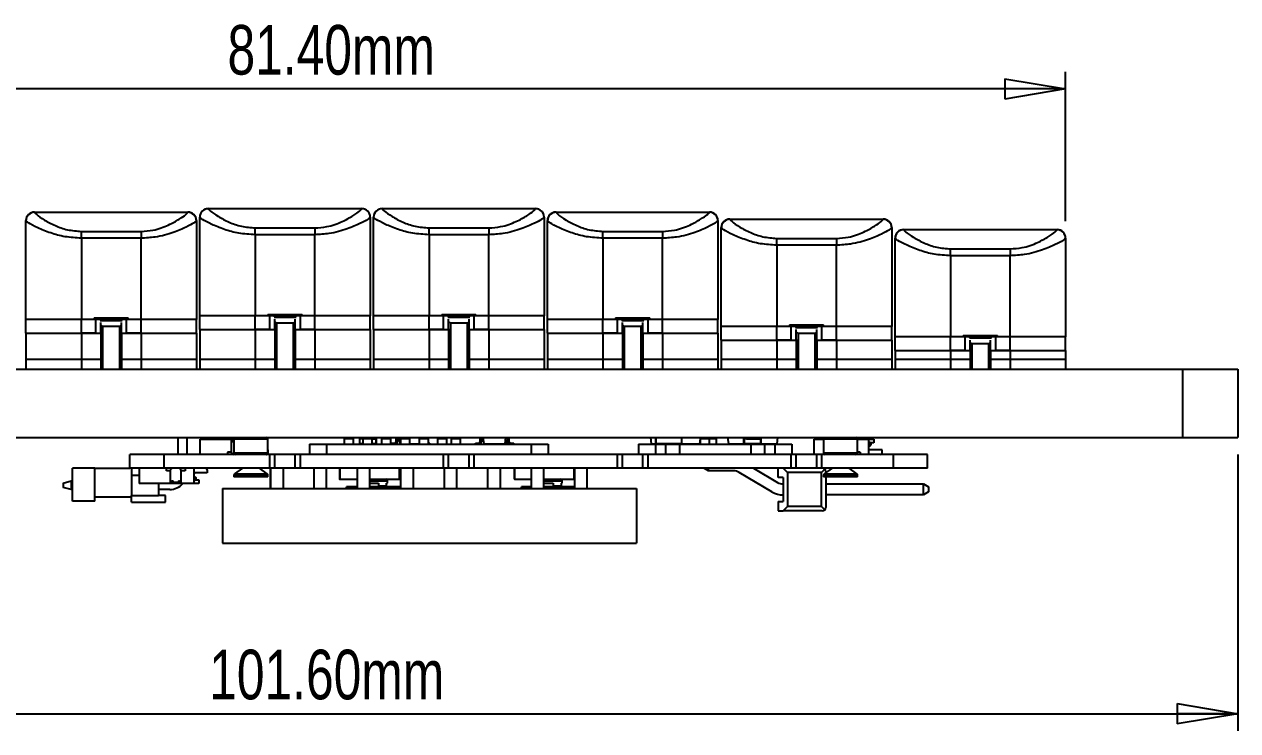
# Model space of a CAD drawing. Header units: millimetres. Extents: x 5 to 292, y 4 to 204.
# Drawn here: x 77.2 to 148.4, y 67.2 to 108.7 of the extents above; entities that cross this region are included whole.
import ezdxf

# ---------------------------------------------------------------- set-up
doc = ezdxf.new("R2010")
doc.units = ezdxf.units.MM
doc.layers.add('LAYER_1', color=179, linetype='Continuous')
doc.styles.add('SLDTEXTSTYLE0', font='TXT', dxfattribs={"width": 0.75})
doc.dimstyles.new('SLDDIMSTYLE0', dxfattribs={"dimtxt": 2.910417, "dimasz": 3.556, "dimexe": 0, "dimexo": 0.0625, "dimgap": 0.727604, "dimtad": 1, "dimrnd": 1e-09, "dimzin": 4, "dimdsep": 46, "dimtxsty": 'SLDTEXTSTYLE0', "dimblk1": 'CLOSED', "dimblk2": 'CLOSED', "dimsah": 1, "dimcen": 0.09, "dimadec": 0, "dimazin": 1, "dimtfac": 1, "dimtofl": 0, "dimtmove": 0, "dimatfit": 3, "dimldrblk": 'CLOSED', "dimfxl": 1, "dimfrac": 2, "dimtolj": 1, "dimtzin": 12, "dimarcsym": 0})

# ---------------------------------------------------------------- blocks, each defined once
blk = doc.blocks.new('_CLOSED')
at = {"color": 0, "linetype": 'ByBlock', "lineweight": -2}
for p, q in [((-1, 0.166667), (0, 0)), ((-1, 0.166667), (-1, -0.166667)), ((0, 0), (-1, -0.166667)), ((0, 0), (-1, 0))]:
    blk.add_line(p, q, dxfattribs=at)
blk = doc.blocks.new('_D')
at = {"layer": 'LAYER_1'}
for p, q in [((46.799, 83.426), (46.799, 67.226)), ((148.399, 83.426), (148.399, 67.226)), ((46.799, 68.226), (148.399, 68.226))]:
    blk.add_line(p, q, dxfattribs=at)
at = {"layer": 'LAYER_1', "xscale": 3.556, "yscale": 3.556, "rotation": 180}
blk.add_blockref('_CLOSED', (46.799, 68.226, -116.804), dxfattribs=at)
at = {"layer": 'LAYER_1', "xscale": 3.556, "yscale": 3.556}
blk.add_blockref('_CLOSED', (148.399, 68.226, -116.804), dxfattribs=at)
at = {"layer": 'LAYER_1', "insert": (88.049, 71.978), "char_height": 2.9104, "attachment_point": 1, "style": 'SLDTEXTSTYLE0'}
blk.add_mtext('101.60mm', dxfattribs=at)
blk = doc.blocks.new('_D_1')
at = {"layer": 'LAYER_1'}
for p, q in [((56.899, 97.114), (56.899, 105.872)), ((138.299, 97.114), (138.299, 105.872)), ((138.299, 104.872), (56.899, 104.872))]:
    blk.add_line(p, q, dxfattribs=at)
at = {"layer": 'LAYER_1', "xscale": 3.556, "yscale": 3.556, "rotation": 180}
blk.add_blockref('_CLOSED', (56.899, 104.872, -116.804), dxfattribs=at)
at = {"layer": 'LAYER_1', "xscale": 3.556, "yscale": 3.556}
blk.add_blockref('_CLOSED', (138.299, 104.872, -116.804), dxfattribs=at)
at = {"layer": 'LAYER_1', "insert": (89.124, 108.624), "char_height": 2.9104, "attachment_point": 1, "style": 'SLDTEXTSTYLE0'}
blk.add_mtext('81.40mm', dxfattribs=at)

msp = doc.modelspace()

# ---------------------------------------------------------------- linework, layer by layer
at = {"color": 7, "linetype": 'Continuous', "lineweight": 25}
for p, q in [((77.799, 97.651), (77.799, 97.638)), ((77.799, 97.651), (86.799, 97.651)), ((86.799, 97.638), (86.799, 97.651)), ((87.999, 97.856), (87.999, 97.843)), ((87.999, 97.856), (96.999, 97.856)), ((96.999, 97.843), (96.999, 97.856)), ((98.199, 97.856), (98.199, 97.843)), ((98.199, 97.856), (107.199, 97.856)), ((107.199, 97.843), (107.199, 97.856)), ((108.399, 97.651), (108.399, 97.638)), ((108.399, 97.651), (117.399, 97.651)), ((117.399, 97.638), (117.399, 97.651)), ((77.299, 97.139), (77.299, 97.151)), ((77.299, 91.351), (77.299, 97.139)), ((87.299, 97.151), (87.299, 97.139)), ((87.299, 97.139), (87.299, 91.351)), ((87.499, 97.344), (87.499, 97.356)), ((87.499, 91.556), (87.499, 97.344)), ((97.499, 97.356), (97.499, 97.344)), ((97.499, 97.344), (97.499, 91.556)), ((97.699, 97.344), (97.699, 97.356)), ((97.699, 91.556), (97.699, 97.344)), ((107.699, 97.356), (107.699, 97.344)), ((107.699, 97.344), (107.699, 91.556)), ((107.899, 97.139), (107.899, 97.151)), ((107.899, 91.351), (107.899, 97.139)), ((117.899, 97.151), (117.899, 97.139)), ((117.899, 97.139), (117.899, 91.351)), ((118.599, 97.241), (118.599, 97.228)), ((118.599, 97.241), (127.599, 97.241)), ((127.599, 97.228), (127.599, 97.241)), ((80.549, 96.518), (84.049, 96.518)), ((80.549, 96.118), (80.549, 96.518)), ((84.049, 96.518), (84.049, 96.118)), ((90.749, 96.722), (94.249, 96.722)), ((90.749, 96.322), (90.749, 96.722)), ((90.749, 96.322), (90.749, 91.556)), ((94.249, 96.322), (90.749, 96.322)), ((94.249, 96.722), (94.249, 96.322)), ((94.249, 91.556), (94.249, 96.322)), ((100.949, 96.722), (104.449, 96.722)), ((100.949, 96.322), (100.949, 96.722)), ((104.449, 96.322), (100.949, 96.322)), ((100.949, 96.322), (100.949, 91.556)), ((104.449, 96.722), (104.449, 96.322)), ((104.449, 91.556), (104.449, 96.322)), ((111.149, 96.518), (114.649, 96.518)), ((111.149, 96.118), (111.149, 96.518)), ((114.649, 96.518), (114.649, 96.118)), ((118.099, 96.73), (118.099, 96.741)), ((118.099, 90.941), (118.099, 96.73)), ((128.099, 96.741), (128.099, 96.73)), ((128.099, 96.73), (128.099, 90.941)), ((128.299, 96.114), (128.299, 96.126)), ((128.799, 96.626), (128.799, 96.613)), ((128.799, 96.626), (137.799, 96.626)), ((137.799, 96.613), (137.799, 96.626)), ((138.299, 96.126), (138.299, 96.114)), ((84.049, 96.118), (80.549, 96.118)), ((80.549, 96.118), (80.549, 91.351)), ((84.049, 91.351), (84.049, 96.118)), ((111.149, 96.118), (111.149, 91.351)), ((114.649, 96.118), (111.149, 96.118)), ((114.649, 91.351), (114.649, 96.118)), ((121.349, 96.108), (124.849, 96.108)), ((121.349, 95.708), (121.349, 96.108)), ((121.349, 95.708), (121.349, 90.941)), ((124.849, 95.708), (121.349, 95.708)), ((124.849, 96.108), (124.849, 95.708)), ((124.849, 90.941), (124.849, 95.708)), ((128.299, 90.326), (128.299, 96.114)), ((131.549, 95.492), (135.049, 95.492)), ((131.549, 95.092), (131.549, 95.492)), ((135.049, 95.492), (135.049, 95.092)), ((138.299, 96.114), (138.299, 90.326)), ((131.549, 95.092), (131.549, 90.326)), ((135.049, 95.092), (131.549, 95.092)), ((135.049, 90.326), (135.049, 95.092)), ((77.299, 90.551), (77.299, 91.351)), ((80.549, 91.351), (77.299, 91.351)), ((80.549, 90.551), (80.549, 91.351)), ((81.399, 91.351), (80.549, 91.351)), ((81.299, 91.437), (81.299, 91.351)), ((81.299, 91.437), (82.317, 91.437)), ((81.399, 90.551), (81.399, 91.351)), ((81.629, 91.351), (81.399, 91.351)), ((81.699, 90.551), (81.699, 91.165)), ((82.317, 91.437), (83.299, 91.437)), ((82.899, 90.551), (82.899, 91.165)), ((83.199, 91.351), (82.969, 91.351)), ((83.199, 90.551), (83.199, 91.351)), ((84.049, 91.351), (83.199, 91.351)), ((83.299, 91.351), (83.299, 91.437)), ((84.049, 90.551), (84.049, 91.351)), ((87.299, 91.351), (84.049, 91.351)), ((87.299, 90.551), (87.299, 91.351)), ((87.499, 90.756), (87.499, 91.556)), ((90.749, 91.556), (87.499, 91.556)), ((90.749, 90.756), (90.749, 91.556)), ((91.599, 91.556), (90.749, 91.556)), ((91.499, 91.642), (91.499, 91.556)), ((91.499, 91.642), (92.517, 91.642)), ((91.599, 90.756), (91.599, 91.556)), ((91.829, 91.556), (91.599, 91.556)), ((91.899, 90.756), (91.899, 91.37)), ((91.899, 91.214), (91.999, 91.142)), ((91.999, 91.142), (91.999, 88.426)), ((92.508, 91.142), (91.999, 91.142)), ((92.999, 91.142), (92.508, 91.142)), ((92.517, 91.642), (93.499, 91.642)), ((92.999, 91.142), (93.099, 91.214)), ((92.999, 88.426), (92.999, 91.142)), ((93.099, 90.756), (93.099, 91.37)), ((93.399, 91.556), (93.169, 91.556)), ((93.399, 90.756), (93.399, 91.556)), ((94.249, 91.556), (93.399, 91.556)), ((93.499, 91.556), (93.499, 91.642)), ((94.249, 90.756), (94.249, 91.556)), ((97.499, 91.556), (94.249, 91.556)), ((97.499, 90.756), (97.499, 91.556)), ((97.699, 90.756), (97.699, 91.556)), ((100.949, 91.556), (97.699, 91.556)), ((100.949, 90.756), (100.949, 91.556)), ((101.799, 91.556), (100.949, 91.556)), ((101.699, 91.642), (101.699, 91.556)), ((101.699, 91.642), (102.717, 91.642)), ((101.799, 90.756), (101.799, 91.556)), ((102.03, 91.556), (101.799, 91.556)), ((102.099, 90.756), (102.099, 91.37)), ((102.099, 91.214), (102.199, 91.142)), ((102.199, 91.142), (102.199, 88.426)), ((102.708, 91.142), (102.199, 91.142)), ((103.199, 91.142), (102.708, 91.142)), ((102.717, 91.642), (103.699, 91.642)), ((103.199, 91.142), (103.299, 91.214)), ((103.199, 88.426), (103.199, 91.142)), ((103.299, 90.756), (103.299, 91.37)), ((103.599, 91.556), (103.369, 91.556)), ((103.599, 90.756), (103.599, 91.556)), ((104.449, 91.556), (103.599, 91.556)), ((103.699, 91.556), (103.699, 91.642)), ((104.449, 90.756), (104.449, 91.556)), ((107.699, 91.556), (104.449, 91.556)), ((107.699, 90.756), (107.699, 91.556)), ((107.899, 90.551), (107.899, 91.351)), ((111.149, 91.351), (107.899, 91.351)), ((111.149, 90.551), (111.149, 91.351)), ((111.999, 91.351), (111.149, 91.351)), ((111.899, 91.437), (111.899, 91.351)), ((111.899, 91.437), (112.917, 91.437)), ((111.999, 90.551), (111.999, 91.351)), ((112.229, 91.351), (111.999, 91.351)), ((112.299, 90.551), (112.299, 91.165)), ((112.917, 91.437), (113.899, 91.437)), ((113.499, 90.551), (113.499, 91.165)), ((113.799, 91.351), (113.569, 91.351)), ((113.799, 90.551), (113.799, 91.351)), ((114.649, 91.351), (113.799, 91.351)), ((113.899, 91.351), (113.899, 91.437)), ((114.649, 90.551), (114.649, 91.351)), ((117.899, 91.351), (114.649, 91.351)), ((117.899, 90.551), (117.899, 91.351)), ((77.299, 90.551), (77.299, 89.026)), ((77.299, 90.551), (80.549, 90.551)), ((80.549, 90.551), (80.549, 89.026)), ((80.549, 90.551), (81.699, 90.551)), ((81.399, 90.551), (80.549, 90.551)), ((81.699, 91.01), (81.799, 90.937)), ((81.699, 90.551), (81.699, 89.026)), ((81.699, 90.551), (81.799, 90.551)), ((81.799, 90.937), (81.799, 88.426)), ((82.308, 90.937), (81.799, 90.937)), ((82.799, 90.937), (82.308, 90.937)), ((82.799, 90.937), (82.899, 91.01)), ((82.799, 88.426), (82.799, 90.937)), ((82.799, 90.551), (82.899, 90.551)), ((82.899, 90.551), (82.899, 89.026)), ((82.899, 90.551), (84.049, 90.551)), ((84.049, 90.551), (83.199, 90.551)), ((84.049, 90.551), (84.049, 89.026)), ((84.049, 90.551), (87.299, 90.551)), ((87.299, 90.551), (87.299, 89.026)), ((87.499, 90.756), (87.499, 89.026)), ((87.499, 90.756), (90.749, 90.756)), ((90.749, 90.756), (90.749, 89.026)), ((90.749, 90.756), (91.899, 90.756)), ((91.599, 90.756), (90.749, 90.756)), ((91.899, 90.756), (91.899, 89.026)), ((91.899, 90.756), (91.999, 90.756)), ((92.999, 90.756), (93.099, 90.756)), ((93.099, 90.756), (93.099, 89.026)), ((93.099, 90.756), (94.249, 90.756)), ((94.249, 90.756), (93.399, 90.756)), ((94.249, 90.756), (94.249, 89.026)), ((94.249, 90.756), (97.499, 90.756)), ((97.499, 90.756), (97.499, 89.026)), ((97.699, 90.756), (97.699, 89.026)), ((97.699, 90.756), (100.949, 90.756)), ((100.949, 90.756), (100.949, 89.026)), ((100.949, 90.756), (102.099, 90.756)), ((101.799, 90.756), (100.949, 90.756)), ((102.099, 90.756), (102.099, 89.026)), ((102.099, 90.756), (102.199, 90.756)), ((103.199, 90.756), (103.299, 90.756)), ((103.299, 90.756), (103.299, 89.026)), ((103.299, 90.756), (104.449, 90.756)), ((104.449, 90.756), (103.599, 90.756)), ((104.449, 90.756), (104.449, 89.026)), ((104.449, 90.756), (107.699, 90.756)), ((107.699, 90.756), (107.699, 89.026)), ((107.899, 90.551), (107.899, 89.026)), ((107.899, 90.551), (111.149, 90.551)), ((111.149, 90.551), (111.149, 89.026)), ((111.149, 90.551), (112.299, 90.551)), ((111.999, 90.551), (111.149, 90.551)), ((112.299, 91.01), (112.399, 90.937)), ((112.299, 90.551), (112.299, 89.026)), ((112.299, 90.551), (112.399, 90.551)), ((112.399, 90.937), (112.399, 88.426)), ((112.908, 90.937), (112.399, 90.937)), ((113.399, 90.937), (112.908, 90.937)), ((113.399, 90.937), (113.499, 91.01)), ((113.399, 88.426), (113.399, 90.937)), ((113.399, 90.551), (113.499, 90.551)), ((113.499, 90.551), (113.499, 89.026)), ((113.499, 90.551), (114.649, 90.551)), ((114.649, 90.551), (113.799, 90.551)), ((114.649, 90.551), (114.649, 89.026)), ((114.649, 90.551), (117.899, 90.551)), ((117.899, 90.551), (117.899, 89.026)), ((118.099, 90.141), (118.099, 90.941)), ((121.349, 90.941), (118.099, 90.941)), ((121.349, 90.141), (121.349, 90.941)), ((122.199, 90.941), (121.349, 90.941)), ((122.099, 91.027), (122.099, 90.941)), ((122.099, 91.027), (123.117, 91.027)), ((122.199, 90.141), (122.199, 90.941)), ((122.429, 90.941), (122.199, 90.941)), ((122.499, 90.141), (122.499, 90.755)), ((122.499, 90.6), (122.599, 90.527)), ((122.599, 90.527), (122.599, 88.426)), ((123.108, 90.527), (122.599, 90.527)), ((123.599, 90.527), (123.108, 90.527)), ((123.117, 91.027), (124.099, 91.027)), ((123.599, 90.527), (123.699, 90.6)), ((123.599, 88.426), (123.599, 90.527)), ((123.699, 90.141), (123.699, 90.755)), ((123.999, 90.941), (123.769, 90.941)), ((123.999, 90.141), (123.999, 90.941)), ((124.849, 90.941), (123.999, 90.941)), ((124.099, 90.941), (124.099, 91.027)), ((124.849, 90.141), (124.849, 90.941)), ((128.099, 90.941), (124.849, 90.941)), ((128.099, 90.141), (128.099, 90.941)), ((118.099, 90.141), (118.099, 89.026)), ((118.099, 90.141), (121.349, 90.141)), ((121.349, 90.141), (121.349, 89.026)), ((121.349, 90.141), (122.499, 90.141)), ((122.199, 90.141), (121.349, 90.141)), ((122.499, 90.141), (122.499, 89.026)), ((122.499, 90.141), (122.599, 90.141)), ((123.599, 90.141), (123.699, 90.141)), ((123.699, 90.141), (123.699, 89.026)), ((123.699, 90.141), (124.849, 90.141)), ((124.849, 90.141), (123.999, 90.141)), ((124.849, 90.141), (124.849, 89.026)), ((124.849, 90.141), (128.099, 90.141)), ((128.099, 90.141), (128.099, 89.026)), ((128.299, 89.526), (128.299, 90.326)), ((131.549, 90.326), (128.299, 90.326)), ((131.549, 89.526), (131.549, 90.326)), ((132.399, 90.326), (131.549, 90.326)), ((132.299, 90.412), (132.299, 90.326)), ((132.299, 90.412), (133.317, 90.412)), ((132.399, 89.526), (132.399, 90.326)), ((132.63, 90.326), (132.399, 90.326)), ((132.699, 89.526), (132.699, 90.14)), ((132.699, 89.984), (132.799, 89.912)), ((132.799, 89.912), (132.799, 88.426)), ((133.308, 89.912), (132.799, 89.912)), ((133.799, 89.912), (133.308, 89.912)), ((133.317, 90.412), (134.299, 90.412)), ((133.799, 89.912), (133.899, 89.984)), ((133.799, 88.426), (133.799, 89.912)), ((133.899, 89.526), (133.899, 90.14)), ((134.199, 90.326), (133.969, 90.326)), ((134.199, 89.526), (134.199, 90.326)), ((135.049, 90.326), (134.199, 90.326)), ((134.299, 90.326), (134.299, 90.412)), ((135.049, 89.526), (135.049, 90.326)), ((138.299, 90.326), (135.049, 90.326)), ((138.299, 89.526), (138.299, 90.326)), ((77.299, 89.026), (80.549, 89.026)), ((77.299, 89.026), (77.299, 88.426)), ((80.549, 89.026), (81.699, 89.026)), ((80.549, 89.026), (80.549, 88.426)), ((81.699, 89.026), (81.799, 89.026)), ((81.699, 89.026), (81.699, 88.426)), ((82.799, 89.026), (82.899, 89.026)), ((82.899, 89.026), (84.049, 89.026)), ((82.899, 89.026), (82.899, 88.426)), ((84.049, 89.026), (87.299, 89.026)), ((84.049, 89.026), (84.049, 88.426)), ((87.299, 89.026), (87.299, 88.426)), ((87.499, 89.026), (90.749, 89.026)), ((87.499, 89.026), (87.499, 88.426)), ((90.749, 89.026), (91.899, 89.026)), ((90.749, 89.026), (90.749, 88.426)), ((91.899, 89.026), (91.999, 89.026)), ((91.899, 89.026), (91.899, 88.426)), ((92.999, 89.026), (93.099, 89.026)), ((93.099, 89.026), (94.249, 89.026)), ((93.099, 89.026), (93.099, 88.426)), ((94.249, 89.026), (97.499, 89.026)), ((94.249, 89.026), (94.249, 88.426)), ((97.499, 89.026), (97.499, 88.426)), ((97.699, 89.026), (100.949, 89.026)), ((97.699, 89.026), (97.699, 88.426)), ((100.949, 89.026), (102.099, 89.026)), ((100.949, 89.026), (100.949, 88.426)), ((102.099, 89.026), (102.199, 89.026)), ((102.099, 89.026), (102.099, 88.426)), ((103.199, 89.026), (103.299, 89.026)), ((103.299, 89.026), (104.449, 89.026)), ((103.299, 89.026), (103.299, 88.426)), ((104.449, 89.026), (107.699, 89.026)), ((104.449, 89.026), (104.449, 88.426)), ((107.699, 89.026), (107.699, 88.426)), ((107.899, 89.026), (111.149, 89.026)), ((107.899, 89.026), (107.899, 88.426)), ((111.149, 89.026), (112.299, 89.026)), ((111.149, 89.026), (111.149, 88.426)), ((112.299, 89.026), (112.399, 89.026)), ((112.299, 89.026), (112.299, 88.426)), ((113.399, 89.026), (113.499, 89.026)), ((113.499, 89.026), (114.649, 89.026)), ((113.499, 89.026), (113.499, 88.426)), ((114.649, 89.026), (117.899, 89.026)), ((114.649, 89.026), (114.649, 88.426)), ((117.899, 89.026), (117.899, 88.426)), ((118.099, 89.026), (121.349, 89.026)), ((118.099, 89.026), (118.099, 88.426)), ((121.349, 89.026), (122.499, 89.026)), ((121.349, 89.026), (121.349, 88.426)), ((122.499, 89.026), (122.599, 89.026)), ((122.499, 89.026), (122.499, 88.426)), ((123.599, 89.026), (123.699, 89.026)), ((123.699, 89.026), (124.849, 89.026)), ((123.699, 89.026), (123.699, 88.426)), ((124.849, 89.026), (128.099, 89.026)), ((124.849, 89.026), (124.849, 88.426)), ((128.099, 89.026), (128.099, 88.426)), ((128.299, 89.526), (128.299, 89.026)), ((128.299, 89.526), (131.549, 89.526)), ((128.299, 89.026), (128.299, 88.426)), ((128.299, 89.026), (131.549, 89.026)), ((131.549, 89.526), (131.549, 89.026)), ((131.549, 89.526), (132.699, 89.526)), ((132.399, 89.526), (131.549, 89.526)), ((131.549, 89.026), (131.549, 88.426)), ((131.549, 89.026), (132.699, 89.026)), ((132.699, 89.526), (132.699, 89.026)), ((132.699, 89.526), (132.799, 89.526)), ((132.699, 89.026), (132.699, 88.426)), ((132.699, 89.026), (132.799, 89.026)), ((133.799, 89.526), (133.899, 89.526)), ((133.799, 89.026), (133.899, 89.026)), ((133.899, 89.526), (133.899, 89.026)), ((133.899, 89.526), (135.049, 89.526)), ((133.899, 89.026), (135.049, 89.026)), ((133.899, 89.026), (133.899, 88.426)), ((135.049, 89.526), (134.199, 89.526)), ((135.049, 89.526), (135.049, 89.026)), ((135.049, 89.526), (138.299, 89.526)), ((135.049, 89.026), (135.049, 88.426)), ((135.049, 89.026), (138.299, 89.026)), ((138.299, 89.526), (138.299, 89.026)), ((138.299, 89.026), (138.299, 88.426)), ((50.049, 88.426), (145.149, 88.426)), ((80.549, 88.426), (81.699, 88.426)), ((82.899, 88.426), (84.049, 88.426)), ((90.749, 88.426), (91.899, 88.426)), ((93.099, 88.426), (94.249, 88.426)), ((100.949, 88.426), (102.099, 88.426)), ((103.299, 88.426), (104.449, 88.426)), ((111.149, 88.426), (112.299, 88.426)), ((113.499, 88.426), (114.649, 88.426)), ((121.349, 88.426), (122.499, 88.426)), ((123.699, 88.426), (124.849, 88.426)), ((131.549, 88.426), (132.699, 88.426)), ((133.899, 88.426), (135.049, 88.426)), ((145.149, 88.426), (145.149, 84.426)), ((145.149, 88.426), (148.399, 88.426)), ((148.399, 88.426), (148.399, 84.426)), ((50.049, 84.426), (145.149, 84.426)), ((86.235, 83.426), (86.235, 84.426)), ((86.735, 84.426), (86.735, 83.426)), ((87.517, 83.426), (87.517, 84.326)), ((87.517, 84.326), (89.317, 84.326)), ((89.317, 84.326), (89.367, 84.276)), ((89.352, 84.326), (89.317, 84.326)), ((89.352, 84.326), (89.499, 84.326)), ((89.424, 84.201), (89.352, 84.326)), ((89.367, 83.576), (89.367, 84.276)), ((89.381, 84.276), (89.499, 84.276)), ((89.499, 84.326), (89.499, 83.526)), ((91.499, 83.526), (91.499, 84.326)), ((93.936, 84.026), (93.936, 83.426)), ((93.936, 84.026), (94.936, 84.026)), ((94.936, 84.026), (94.936, 83.426)), ((94.936, 84.026), (106.936, 84.026)), ((95.99, 84.026), (95.99, 84.376)), ((95.99, 84.376), (96.5, 84.376)), ((95.995, 84.386), (95.995, 84.376)), ((95.995, 84.386), (96.494, 84.386)), ((96.424, 84.386), (96.424, 84.426)), ((96.494, 84.386), (96.494, 84.376)), ((96.5, 84.376), (96.5, 84.031)), ((96.5, 84.031), (96.5, 84.026)), ((96.867, 84.376), (97.017, 84.376)), ((96.867, 84.376), (96.867, 84.031)), ((96.867, 84.026), (96.867, 84.031)), ((97.017, 84.346), (96.897, 84.346)), ((96.897, 84.056), (96.897, 84.346)), ((97.085, 84.056), (96.897, 84.056)), ((97.017, 84.376), (97.017, 84.346)), ((97.017, 84.376), (97.068, 84.376)), ((97.017, 84.346), (97.085, 84.346)), ((97.067, 84.375), (97.085, 84.375)), ((97.067, 84.375), (97.067, 84.346)), ((97.068, 84.386), (97.068, 84.376)), ((97.068, 84.386), (97.09, 84.386)), ((97.068, 84.376), (97.085, 84.376)), ((97.085, 84.026), (97.085, 84.376)), ((97.085, 84.376), (97.595, 84.376)), ((97.09, 84.386), (97.09, 84.376)), ((97.09, 84.386), (97.59, 84.386)), ((97.284, 84.426), (97.284, 84.386)), ((97.59, 84.386), (97.59, 84.376)), ((97.59, 84.386), (97.667, 84.386)), ((97.595, 84.376), (97.595, 84.031)), ((97.595, 84.376), (97.667, 84.376)), ((97.595, 84.375), (97.667, 84.375)), ((97.595, 84.346), (97.717, 84.346)), ((97.617, 84.056), (97.595, 84.056)), ((97.595, 84.031), (97.595, 84.026)), ((97.617, 84.056), (97.617, 84.026)), ((97.837, 84.056), (97.617, 84.056)), ((97.667, 84.386), (97.667, 84.376)), ((97.667, 84.386), (97.667, 84.376)), ((97.667, 84.386), (97.667, 84.386)), ((97.667, 84.376), (97.667, 84.376)), ((97.667, 84.376), (97.717, 84.376)), ((97.667, 84.346), (97.667, 84.375)), ((97.717, 84.376), (97.717, 84.346)), ((97.867, 84.376), (97.717, 84.376)), ((97.717, 84.346), (97.837, 84.346)), ((97.837, 84.346), (97.837, 84.056)), ((97.867, 84.026), (97.867, 84.376)), ((98.179, 84.026), (98.179, 84.376)), ((98.179, 84.376), (98.689, 84.376)), ((98.184, 84.386), (98.184, 84.376)), ((98.184, 84.386), (98.683, 84.386)), ((98.683, 84.386), (98.683, 84.376)), ((98.689, 84.376), (98.689, 84.031)), ((98.689, 84.031), (98.689, 84.026)), ((98.741, 84.096), (98.925, 84.096)), ((98.741, 84.026), (98.741, 84.096)), ((99.025, 84.196), (99.025, 84.426)), ((99.095, 84.426), (99.095, 84.196)), ((99.246, 84.048), (99.2, 84.426)), ((99.246, 84.048), (99.291, 84.048)), ((99.291, 84.026), (99.291, 84.376)), ((99.291, 84.376), (99.801, 84.376)), ((99.296, 84.386), (99.296, 84.376)), ((99.296, 84.386), (99.796, 84.386)), ((99.796, 84.386), (99.796, 84.376)), ((99.801, 84.376), (99.801, 84.031)), ((99.801, 84.048), (100.383, 84.048)), ((99.801, 84.031), (99.801, 84.026)), ((100.383, 84.026), (100.383, 84.376)), ((100.383, 84.376), (100.893, 84.376)), ((100.388, 84.386), (100.388, 84.376)), ((100.388, 84.386), (100.887, 84.386)), ((100.528, 84.386), (100.533, 84.426)), ((100.638, 84.386), (100.638, 84.426)), ((100.708, 84.426), (100.708, 84.386)), ((100.887, 84.386), (100.887, 84.376)), ((100.893, 84.376), (100.893, 84.031)), ((100.893, 84.096), (100.992, 84.096)), ((100.893, 84.031), (100.893, 84.026)), ((100.992, 84.026), (100.992, 84.096)), ((101.465, 84.026), (101.465, 84.376)), ((101.465, 84.376), (101.975, 84.376)), ((101.47, 84.386), (101.47, 84.376)), ((101.47, 84.386), (101.969, 84.386)), ((101.969, 84.386), (101.969, 84.376)), ((101.975, 84.376), (101.975, 84.031)), ((101.975, 84.031), (101.975, 84.026)), ((102.259, 84.026), (102.259, 84.376)), ((102.259, 84.376), (102.769, 84.376)), ((102.264, 84.386), (102.264, 84.376)), ((102.264, 84.386), (102.764, 84.386)), ((102.764, 84.386), (102.764, 84.376)), ((102.769, 84.376), (102.769, 84.031)), ((102.769, 84.031), (102.769, 84.026)), ((103.67, 84.026), (103.67, 84.096)), ((103.67, 84.096), (103.854, 84.096)), ((103.954, 84.196), (103.954, 84.426)), ((103.955, 84.059), (103.955, 84.026)), ((103.985, 84.026), (103.985, 84.087)), ((104.024, 84.426), (104.024, 84.196)), ((104.024, 84.251), (104.151, 84.251)), ((104.154, 84.221), (104.024, 84.221)), ((104.175, 84.048), (104.129, 84.426)), ((104.175, 84.048), (105.416, 84.048)), ((104.208, 84.048), (104.208, 84.031)), ((104.208, 84.031), (104.458, 84.031)), ((104.208, 84.026), (104.208, 84.031)), ((104.458, 84.031), (104.458, 84.048)), ((104.458, 84.031), (104.458, 84.026)), ((104.506, 84.026), (104.506, 84.048)), ((104.508, 84.026), (104.508, 84.048)), ((104.908, 84.048), (104.908, 84.026)), ((104.91, 84.048), (104.91, 84.026)), ((104.958, 84.048), (104.958, 84.026)), ((105.208, 84.026), (105.208, 84.048)), ((105.416, 84.048), (105.462, 84.426)), ((105.437, 84.221), (105.475, 84.221)), ((105.441, 84.251), (105.505, 84.251)), ((105.475, 84.221), (105.475, 84.026)), ((105.505, 84.251), (105.505, 84.246)), ((105.505, 84.026), (105.505, 84.246)), ((105.567, 84.196), (105.567, 84.426)), ((105.637, 84.426), (105.637, 84.196)), ((105.737, 84.096), (105.921, 84.096)), ((105.921, 84.026), (105.921, 84.096)), ((106.936, 84.026), (106.936, 83.426)), ((106.936, 84.026), (107.936, 84.026)), ((107.936, 84.026), (107.936, 83.426)), ((113.232, 84.026), (113.232, 83.426)), ((113.232, 84.026), (114.232, 84.026)), ((114.006, 84.048), (113.96, 84.426)), ((114.006, 84.048), (114.237, 84.048)), ((114.086, 84.026), (114.086, 84.048)), ((114.232, 84.026), (114.232, 83.426)), ((114.232, 84.026), (114.827, 84.026)), ((114.237, 84.426), (114.237, 84.031)), ((114.237, 84.031), (114.537, 84.031)), ((114.237, 84.026), (114.237, 84.031)), ((114.267, 84.056), (114.267, 84.426)), ((114.537, 84.056), (114.267, 84.056)), ((114.532, 84.026), (114.537, 84.031)), ((114.537, 84.031), (114.537, 84.056)), ((115.487, 84.056), (114.537, 84.056)), ((114.537, 84.031), (114.612, 84.031)), ((114.607, 84.026), (114.612, 84.031)), ((114.612, 84.056), (114.612, 84.031)), ((114.612, 84.048), (115.185, 84.048)), ((114.732, 84.026), (114.732, 84.048)), ((114.827, 84.026), (114.827, 83.426)), ((114.827, 84.026), (115.637, 84.026)), ((115.185, 84.026), (115.185, 84.056)), ((115.412, 84.031), (115.412, 84.056)), ((115.412, 84.031), (115.487, 84.031)), ((115.412, 84.031), (115.417, 84.026)), ((115.487, 84.056), (115.487, 84.031)), ((115.757, 84.056), (115.487, 84.056)), ((115.487, 84.031), (115.787, 84.031)), ((115.487, 84.031), (115.492, 84.026)), ((115.637, 84.026), (115.637, 83.426)), ((115.637, 84.026), (119.827, 84.026)), ((115.757, 84.426), (115.757, 84.056)), ((115.787, 84.031), (115.787, 84.426)), ((115.787, 84.048), (116.846, 84.048)), ((115.787, 84.031), (115.787, 84.026)), ((116.011, 84.048), (116.011, 84.026)), ((116.121, 84.048), (116.121, 84.026)), ((116.604, 84.026), (116.604, 84.048)), ((116.711, 84.026), (116.711, 84.048)), ((116.761, 84.048), (116.761, 84.026)), ((116.846, 84.048), (116.885, 84.362)), ((116.885, 84.056), (116.847, 84.056)), ((116.883, 84.346), (116.885, 84.346)), ((116.885, 84.376), (117.395, 84.376)), ((116.885, 84.026), (116.885, 84.376)), ((116.887, 84.376), (116.893, 84.426)), ((116.89, 84.386), (116.89, 84.376)), ((116.89, 84.386), (117.39, 84.386)), ((117.39, 84.386), (117.785, 84.386)), ((117.39, 84.386), (117.39, 84.376)), ((117.395, 84.376), (117.79, 84.376)), ((117.395, 84.376), (117.395, 84.031)), ((117.395, 84.031), (117.395, 84.026)), ((117.785, 84.386), (117.785, 84.376)), ((117.79, 84.376), (117.79, 84.031)), ((117.79, 84.031), (117.79, 84.026)), ((118.531, 84.048), (118.484, 84.426)), ((118.531, 84.048), (119.398, 84.048)), ((118.773, 84.048), (118.773, 84.026)), ((119.256, 84.026), (119.256, 84.048)), ((119.398, 84.376), (119.425, 84.376)), ((119.398, 84.376), (119.398, 84.026)), ((119.425, 84.376), (119.425, 84.026)), ((119.425, 84.376), (119.575, 84.376)), ((119.455, 84.056), (119.455, 84.346)), ((119.575, 84.346), (119.455, 84.346)), ((119.675, 84.056), (119.455, 84.056)), ((119.575, 84.376), (119.575, 84.346)), ((119.575, 84.376), (119.625, 84.376)), ((119.575, 84.346), (120.275, 84.346)), ((119.597, 84.386), (119.625, 84.386)), ((119.597, 84.386), (119.597, 84.376)), ((119.625, 84.386), (120.224, 84.386)), ((119.625, 84.386), (119.625, 84.376)), ((119.625, 84.376), (120.224, 84.376)), ((119.625, 84.375), (120.225, 84.375)), ((119.625, 84.375), (119.625, 84.346)), ((119.675, 84.026), (119.675, 84.056)), ((120.175, 84.056), (119.675, 84.056)), ((119.709, 84.426), (119.709, 84.386)), ((119.709, 84.376), (119.709, 84.375)), ((119.725, 84.056), (119.725, 84.026)), ((119.728, 84.056), (119.728, 84.026)), ((119.729, 84.056), (119.729, 84.026)), ((119.73, 84.056), (119.73, 84.026)), ((119.827, 84.026), (119.827, 83.426)), ((119.827, 84.026), (120.637, 84.026)), ((120.098, 84.026), (120.098, 84.056)), ((120.125, 84.026), (120.125, 84.056)), ((120.175, 84.056), (120.175, 84.026)), ((120.395, 84.056), (120.175, 84.056)), ((120.193, 84.386), (120.193, 84.426)), ((120.193, 84.375), (120.193, 84.376)), ((120.224, 84.386), (120.224, 84.376)), ((120.224, 84.386), (120.227, 84.386)), ((120.275, 84.376), (120.225, 84.376)), ((120.225, 84.346), (120.225, 84.375)), ((120.227, 84.386), (120.228, 84.386)), ((120.227, 84.386), (120.227, 84.376)), ((120.228, 84.386), (120.228, 84.376)), ((120.228, 84.386), (120.229, 84.386)), ((120.229, 84.386), (120.229, 84.376)), ((120.275, 84.376), (120.425, 84.376)), ((120.275, 84.376), (120.275, 84.346)), ((120.275, 84.346), (120.395, 84.346)), ((120.395, 84.346), (120.395, 84.056)), ((120.425, 84.026), (120.425, 84.376)), ((120.425, 84.376), (120.428, 84.376)), ((120.428, 84.376), (120.429, 84.376)), ((120.428, 84.026), (120.428, 84.376)), ((120.429, 84.026), (120.429, 84.376)), ((120.429, 84.376), (120.43, 84.376)), ((120.43, 84.026), (120.43, 84.376)), ((120.43, 84.048), (121.371, 84.048)), ((120.637, 84.026), (120.637, 83.426)), ((120.637, 84.026), (121.232, 84.026)), ((120.645, 84.048), (120.645, 84.026)), ((121.129, 84.026), (121.129, 84.048)), ((121.232, 84.026), (121.232, 83.426)), ((121.232, 84.026), (122.232, 84.026)), ((121.371, 84.048), (121.417, 84.426)), ((122.232, 84.026), (122.232, 83.426)), ((123.541, 83.426), (123.541, 84.326)), ((123.541, 84.326), (124.099, 84.326)), ((124.099, 84.326), (124.099, 83.526)), ((126.099, 83.526), (126.099, 84.326)), ((126.099, 84.326), (126.741, 84.326)), ((126.741, 84.326), (126.741, 83.426)), ((126.741, 84.326), (127.041, 84.326)), ((126.741, 84.196), (126.791, 84.196)), ((126.781, 84.076), (126.741, 84.076)), ((126.781, 83.896), (126.781, 84.076)), ((126.791, 84.116), (126.791, 84.196)), ((127.041, 84.116), (126.791, 84.116)), ((126.891, 84.011), (126.891, 84.116)), ((127.041, 84.326), (127.041, 84.116)), ((145.149, 84.426), (148.399, 84.426)), ((83.399, 82.626), (83.399, 83.426)), ((85.399, 83.426), (83.399, 83.426)), ((85.399, 82.626), (85.399, 83.426)), ((91.599, 83.426), (85.399, 83.426)), ((89.367, 83.576), (89.117, 83.576)), ((89.117, 83.576), (89.117, 83.426)), ((89.367, 83.576), (89.367, 83.526)), ((91.517, 83.706), (91.499, 83.706)), ((91.517, 83.526), (91.517, 83.706)), ((91.599, 82.626), (91.599, 83.426)), ((91.899, 83.426), (91.599, 83.426)), ((91.899, 82.626), (91.899, 83.426)), ((93.099, 83.426), (91.899, 83.426)), ((93.099, 82.626), (93.099, 83.426)), ((93.399, 83.426), (93.099, 83.426)), ((93.399, 82.626), (93.399, 83.426)), ((101.799, 83.426), (93.399, 83.426)), ((101.799, 82.626), (101.799, 83.426)), ((102.099, 83.426), (101.799, 83.426)), ((102.099, 82.626), (102.099, 83.426)), ((103.299, 83.426), (102.099, 83.426)), ((103.299, 82.626), (103.299, 83.426)), ((103.599, 83.426), (103.299, 83.426)), ((103.599, 82.626), (103.599, 83.426)), ((111.999, 83.426), (103.599, 83.426)), ((111.999, 82.626), (111.999, 83.426)), ((112.299, 83.426), (111.999, 83.426)), ((112.299, 82.626), (112.299, 83.426)), ((113.499, 83.426), (112.299, 83.426)), ((113.499, 82.626), (113.499, 83.426)), ((113.799, 83.426), (113.499, 83.426)), ((113.799, 82.626), (113.799, 83.426)), ((122.199, 83.426), (113.799, 83.426)), ((122.199, 82.626), (122.199, 83.426)), ((122.499, 83.426), (122.199, 83.426)), ((122.499, 82.626), (122.499, 83.426)), ((123.699, 83.426), (122.499, 83.426)), ((123.699, 82.626), (123.699, 83.426)), ((123.999, 83.426), (123.699, 83.426)), ((123.999, 82.626), (123.999, 83.426)), ((128.199, 83.426), (123.999, 83.426)), ((126.241, 83.576), (126.099, 83.576)), ((126.241, 83.576), (126.241, 83.426)), ((126.741, 83.896), (126.781, 83.896)), ((126.891, 84.011), (126.781, 84.011)), ((126.781, 83.946), (126.841, 83.946)), ((127.541, 83.706), (126.811, 83.706)), ((126.841, 83.946), (126.891, 83.996)), ((126.891, 83.996), (126.891, 84.011)), ((127.541, 83.526), (127.541, 83.706)), ((128.199, 82.626), (128.199, 83.426)), ((130.199, 83.426), (128.199, 83.426)), ((130.199, 82.626), (130.199, 83.426)), ((80.035, 80.701), (80.035, 82.626)), ((81.335, 82.626), (80.035, 82.626)), ((81.335, 80.701), (81.335, 82.626)), ((81.335, 82.626), (83.399, 82.626)), ((85.399, 82.626), (83.399, 82.626)), ((83.485, 82.626), (83.485, 82.226)), ((83.939, 82.626), (83.939, 81.726)), ((91.599, 82.626), (85.399, 82.626)), ((85.539, 82.476), (85.539, 82.626)), ((86.639, 82.626), (86.639, 82.476)), ((87.139, 82.626), (87.139, 81.726)), ((89.999, 82.626), (89.541, 82.293)), ((91.458, 82.293), (90.999, 82.626)), ((91.899, 82.626), (91.599, 82.626)), ((91.634, 82.626), (91.634, 81.426)), ((91.654, 82.626), (91.654, 81.426)), ((93.099, 82.626), (91.899, 82.626)), ((92.404, 81.426), (92.404, 82.626)), ((93.399, 82.626), (93.099, 82.626)), ((101.799, 82.626), (93.399, 82.626)), ((94.184, 82.626), (94.184, 81.426)), ((94.934, 81.426), (94.934, 82.626)), ((95.694, 82.606), (95.694, 82.016)), ((95.707, 82.576), (95.707, 82.606)), ((96.734, 82.626), (96.734, 81.426)), ((97.484, 81.426), (97.484, 82.626)), ((99.207, 81.991), (99.207, 82.626)), ((99.284, 82.626), (99.284, 81.426)), ((100.034, 81.426), (100.034, 82.626)), ((102.099, 82.626), (101.799, 82.626)), ((101.834, 82.626), (101.834, 81.426)), ((103.299, 82.626), (102.099, 82.626)), ((102.584, 81.426), (102.584, 82.626)), ((103.599, 82.626), (103.299, 82.626)), ((111.999, 82.626), (103.599, 82.626)), ((104.384, 82.626), (104.384, 81.426)), ((105.134, 81.426), (105.134, 82.626)), ((105.953, 82.606), (105.953, 82.016)), ((105.966, 82.576), (105.966, 82.606)), ((106.934, 82.626), (106.934, 81.426)), ((107.684, 81.426), (107.684, 82.626)), ((109.466, 81.991), (109.466, 82.626)), ((109.484, 82.626), (109.484, 81.426)), ((110.234, 81.426), (110.234, 82.626)), ((112.299, 82.626), (111.999, 82.626)), ((113.499, 82.626), (112.299, 82.626)), ((113.799, 82.626), (113.499, 82.626)), ((122.199, 82.626), (113.799, 82.626)), ((117.328, 82.471), (117.059, 82.626)), ((117.328, 82.626), (117.328, 82.471)), ((119.993, 82.626), (121.398, 81.791)), ((121.425, 82.076), (121.425, 82.626)), ((121.725, 82.626), (121.975, 82.376)), ((122.499, 82.626), (122.199, 82.626)), ((123.699, 82.626), (122.499, 82.626)), ((123.999, 82.626), (123.699, 82.626)), ((128.199, 82.626), (123.999, 82.626)), ((124.599, 82.626), (124.141, 82.293)), ((126.058, 82.293), (125.599, 82.626)), ((130.199, 82.626), (128.199, 82.626)), ((83.485, 82.226), (83.485, 81.026)), ((83.485, 82.226), (83.939, 82.226)), ((85.789, 82.476), (85.539, 82.476)), ((85.789, 82.476), (85.789, 82.526)), ((85.789, 81.726), (85.789, 82.476)), ((86.389, 82.526), (86.389, 82.476)), ((86.639, 82.476), (86.389, 82.476)), ((86.389, 82.476), (86.389, 81.776)), ((87.139, 82.156), (87.179, 82.156)), ((87.179, 81.976), (87.139, 81.976)), ((87.179, 82.156), (87.179, 81.976)), ((87.239, 82.106), (87.179, 82.106)), ((87.289, 82.056), (87.179, 82.056)), ((87.189, 81.936), (87.439, 81.936)), ((87.189, 81.856), (87.189, 81.936)), ((87.939, 82.346), (87.209, 82.346)), ((87.239, 82.106), (87.289, 82.056)), ((87.289, 81.936), (87.289, 82.056)), ((87.439, 81.936), (87.439, 81.726)), ((87.939, 82.526), (87.939, 82.346)), ((89.499, 82.212), (89.499, 82.126)), ((91.499, 82.126), (89.499, 82.126)), ((91.499, 82.126), (91.499, 82.212)), ((95.707, 82.576), (95.707, 82.041)), ((95.707, 82.016), (95.707, 82.041)), ((95.757, 81.991), (95.732, 81.991)), ((95.732, 81.978), (96.734, 81.978)), ((95.757, 81.991), (96.734, 81.991)), ((97.484, 81.991), (99.207, 81.991)), ((98.507, 81.741), (98.507, 81.891)), ((99.207, 81.991), (99.284, 81.991)), ((105.966, 82.576), (105.966, 82.041)), ((105.966, 82.016), (105.966, 82.041)), ((106.016, 81.991), (105.991, 81.991)), ((105.991, 81.978), (106.934, 81.978)), ((106.016, 81.991), (106.934, 81.991)), ((107.684, 81.991), (109.466, 81.991)), ((108.766, 81.741), (108.766, 81.891)), ((109.466, 81.991), (109.484, 81.991)), ((118.825, 82.471), (117.328, 82.471)), ((121.071, 81.24), (119.152, 82.381)), ((121.725, 82.076), (121.425, 82.076)), ((121.725, 82.076), (121.725, 80.676)), ((121.975, 82.376), (121.975, 80.376)), ((123.975, 82.376), (121.975, 82.376)), ((124.166, 82.567), (123.975, 82.376)), ((123.975, 80.376), (123.975, 82.376)), ((124.099, 82.212), (124.099, 82.126)), ((126.099, 82.126), (124.099, 82.126)), ((124.225, 82.426), (124.225, 82.354)), ((124.225, 82.126), (124.225, 80.326)), ((126.099, 82.126), (126.099, 82.212)), ((79.485, 81.751), (79.952, 81.876)), ((79.485, 81.751), (79.485, 81.501)), ((79.952, 81.376), (79.485, 81.501)), ((79.952, 81.876), (79.952, 81.376)), ((79.952, 81.876), (80.035, 81.876)), ((80.035, 81.376), (79.952, 81.376)), ((85.789, 81.726), (83.939, 81.726)), ((85.085, 81.726), (85.085, 81.026)), ((85.735, 81.376), (85.085, 81.376)), ((85.846, 81.851), (85.789, 81.753)), ((86.405, 81.726), (85.789, 81.726)), ((85.939, 81.776), (85.803, 81.776)), ((85.939, 81.816), (85.939, 81.826)), ((85.939, 81.816), (86.239, 81.816)), ((85.939, 81.776), (85.939, 81.816)), ((85.939, 81.776), (86.239, 81.776)), ((86.239, 81.826), (86.239, 81.816)), ((86.239, 81.816), (86.239, 81.776)), ((86.376, 81.776), (86.239, 81.776)), ((86.405, 81.726), (86.333, 81.851)), ((86.389, 81.776), (86.439, 81.726)), ((86.439, 81.726), (86.405, 81.726)), ((87.139, 81.726), (86.439, 81.726)), ((87.189, 81.856), (87.139, 81.856)), ((87.439, 81.726), (87.139, 81.726)), ((88.831, 81.426), (88.831, 78.226)), ((88.831, 81.426), (113.131, 81.426)), ((96.107, 81.491), (96.107, 81.541)), ((96.457, 81.541), (96.107, 81.541)), ((96.457, 81.491), (96.107, 81.491)), ((96.457, 81.541), (96.457, 81.491)), ((96.734, 81.541), (96.457, 81.541)), ((96.734, 81.491), (96.457, 81.491)), ((97.484, 81.741), (97.982, 81.741)), ((99.222, 81.541), (97.484, 81.541)), ((99.222, 81.491), (97.484, 81.491)), ((97.982, 81.741), (97.982, 81.591)), ((97.982, 81.591), (98.458, 81.591)), ((98.458, 81.741), (98.507, 81.741)), ((98.458, 81.591), (98.458, 81.741)), ((99.222, 81.491), (99.222, 81.541)), ((99.284, 81.541), (99.222, 81.541)), ((99.284, 81.491), (99.222, 81.491)), ((106.366, 81.491), (106.366, 81.541)), ((106.716, 81.541), (106.366, 81.541)), ((106.716, 81.491), (106.366, 81.491)), ((106.716, 81.541), (106.716, 81.491)), ((106.934, 81.541), (106.716, 81.541)), ((106.934, 81.491), (106.716, 81.491)), ((109.48, 81.541), (107.684, 81.541)), ((109.48, 81.491), (107.684, 81.491)), ((107.691, 81.741), (108.241, 81.741)), ((107.691, 81.591), (107.691, 81.741)), ((108.241, 81.741), (108.241, 81.591)), ((108.241, 81.591), (108.717, 81.591)), ((108.717, 81.741), (108.766, 81.741)), ((108.717, 81.591), (108.717, 81.741)), ((109.48, 81.491), (109.48, 81.541)), ((113.131, 81.426), (113.131, 78.226)), ((124.225, 81.701), (129.962, 81.701)), ((129.962, 81.701), (130.265, 81.526)), ((129.962, 81.061), (129.962, 81.701)), ((130.265, 81.236), (129.962, 81.061)), ((130.265, 81.526), (130.265, 81.236)), ((81.335, 80.701), (80.035, 80.701)), ((81.335, 80.951), (83.485, 80.951)), ((83.485, 81.026), (85.085, 81.026)), ((83.485, 80.626), (83.485, 81.026)), ((83.485, 80.626), (85.485, 80.626)), ((85.085, 81.016), (85.085, 81.026)), ((85.485, 81.016), (85.085, 81.016)), ((85.485, 80.626), (85.485, 81.016)), ((121.425, 80.676), (121.425, 80.126)), ((121.425, 80.676), (121.725, 80.676)), ((129.962, 81.061), (124.225, 81.061)), ((121.425, 80.126), (121.725, 80.126)), ((121.725, 80.126), (121.975, 80.376)), ((124.025, 80.126), (121.725, 80.126)), ((123.975, 80.376), (121.975, 80.376)), ((123.975, 80.376), (124.166, 80.184)), ((88.831, 78.226), (113.131, 78.226))]:
    msp.add_line(p, q, dxfattribs=at)
at = {"color": 8, "linetype": 'Continuous', "lineweight": 25}
for p, q in [((81.629, 91.351), (82.969, 91.351)), ((82.316, 91.27), (81.654, 91.27)), ((82.945, 91.27), (82.316, 91.27)), ((91.829, 91.556), (93.169, 91.556)), ((92.516, 91.475), (91.854, 91.475)), ((93.145, 91.475), (92.516, 91.475)), ((102.03, 91.556), (103.369, 91.556)), ((102.716, 91.475), (102.054, 91.475)), ((103.345, 91.475), (102.716, 91.475)), ((112.229, 91.351), (113.569, 91.351)), ((112.916, 91.27), (112.254, 91.27)), ((113.545, 91.27), (112.916, 91.27)), ((122.429, 90.941), (123.769, 90.941)), ((123.116, 90.861), (122.454, 90.861)), ((123.745, 90.861), (123.116, 90.861)), ((132.63, 90.326), (133.969, 90.326)), ((133.316, 90.245), (132.654, 90.245)), ((133.945, 90.245), (133.316, 90.245)), ((90.499, 84.326), (89.499, 84.326)), ((91.499, 84.326), (90.499, 84.326)), ((96.867, 84.031), (97.085, 84.031)), ((104.151, 84.246), (104.024, 84.246)), ((105.505, 84.246), (105.44, 84.246)), ((125.099, 84.326), (124.099, 84.326)), ((126.099, 84.326), (125.099, 84.326)), ((89.499, 83.526), (90.499, 83.526)), ((90.499, 83.526), (91.499, 83.526)), ((124.099, 83.526), (125.099, 83.526)), ((125.099, 83.526), (126.099, 83.526)), ((90.499, 82.212), (89.499, 82.212)), ((89.541, 82.293), (91.458, 82.293)), ((91.499, 82.212), (90.499, 82.212)), ((97.484, 81.891), (98.507, 81.891)), ((107.684, 81.891), (108.766, 81.891)), ((125.099, 82.212), (124.099, 82.212)), ((124.141, 82.293), (126.058, 82.293)), ((126.099, 82.212), (125.099, 82.212))]:
    msp.add_line(p, q, dxfattribs=at)
at = {"color": 7, "linetype": 'Continuous', "lineweight": 25}
for centre, radius, start, end in [((77.799, 97.151), 0.5, 90, 180), ((77.799, 97.139), 0.499, 89.93418, 179.93419), ((86.799, 97.151), 0.5, 0, 90), ((86.8, 97.139), 0.499, 0.06526, 90.06637), ((87.999, 97.356), 0.5, 90, 180), ((87.999, 97.343), 0.499, 89.9343, 179.93406), ((96.999, 97.356), 0.5, 0, 90), ((97, 97.343), 0.499, 0.06594, 90.0657), ((98.199, 97.356), 0.5, 90, 180), ((98.199, 97.343), 0.499, 89.93406, 179.93431), ((107.199, 97.356), 0.5, 0, 90), ((107.2, 97.343), 0.499, 0.06594, 90.0657), ((108.399, 97.151), 0.5, 90, 180), ((108.399, 97.139), 0.499, 89.93388, 179.93491), ((117.399, 97.151), 0.5, 0, 90), ((117.4, 97.139), 0.499, 0.06654, 90.06552), ((118.599, 96.741), 0.5, 90, 180), ((118.599, 96.729), 0.499, 89.93387, 179.93407), ((127.599, 96.741), 0.5, 0, 90), ((127.6, 96.729), 0.499, 0.06509, 90.06611), ((128.799, 96.126), 0.5, 90, 180), ((128.799, 96.113), 0.499, 89.93352, 179.93442), ((137.799, 96.126), 0.5, 0, 90), ((137.8, 96.113), 0.499, 0.06509, 90.06697), ((89.467, 84.226), 0.05, 210, 309.69191), ((89.599, 84.326), 0.1, 90, 180), ((91.399, 84.326), 0.1, 0, 90), ((96.495, 84.031), 0.005, 270, 0), ((97.59, 84.031), 0.005, 270, 0), ((98.684, 84.031), 0.005, 270, 0), ((98.925, 84.196), 0.17, 270, 0), ((98.925, 84.196), 0.1, 270, 0), ((99.796, 84.031), 0.005, 270, 0), ((100.888, 84.031), 0.005, 270, 0), ((101.97, 84.031), 0.005, 270, 0), ((102.764, 84.031), 0.005, 270, 0), ((103.854, 84.196), 0.17, 270, 0), ((103.854, 84.196), 0.1, 270, 0), ((105.737, 84.196), 0.17, 180, 270), ((105.737, 84.196), 0.1, 180, 270), ((117.39, 84.031), 0.005, 270, 0), ((117.785, 84.031), 0.005, 270, 0), ((124.199, 84.326), 0.1, 90, 180), ((125.999, 84.326), 0.1, 0, 90), ((89.467, 83.526), 0.1, 180, 270), ((89.599, 83.526), 0.1, 180, 270), ((91.399, 83.526), 0.1, 270, 0), ((91.417, 83.526), 0.1, 270, 0), ((124.199, 83.526), 0.1, 180, 270), ((125.999, 83.526), 0.1, 270, 0), ((126.811, 83.776), 0.07, 180, 270), ((127.441, 83.526), 0.1, 270, 0), ((85.889, 82.526), 0.1, 90, 180), ((86.289, 82.526), 0.1, 0, 90), ((87.839, 82.526), 0.1, 0, 90), ((95.732, 82.606), 0.0381, 147.76905, 180), ((95.757, 82.576), 0.05, 90, 180), ((95.732, 82.606), 0.0254, 126.8699, 180), ((105.991, 82.606), 0.0381, 147.76905, 180), ((106.016, 82.576), 0.05, 90, 180), ((105.991, 82.606), 0.0254, 126.8699, 180), ((124.025, 82.426), 0.2, 45, 90), ((87.209, 82.276), 0.07, 90, 180), ((89.599, 82.212), 0.1, 126, 180), ((91.399, 82.212), 0.1, 0, 54), ((95.732, 82.016), 0.0381, 180, 270), ((95.757, 82.041), 0.05, 180, 270), ((95.732, 82.016), 0.0254, 180, 270), ((98.407, 81.891), 0.1, 360, 90), ((105.991, 82.016), 0.0381, 180, 270), ((106.016, 82.041), 0.05, 180, 270), ((105.991, 82.016), 0.0254, 180, 270), ((108.666, 81.891), 0.1, 360, 90), ((118.825, 81.831), 0.64, 59.27688, 90), ((124.199, 82.212), 0.1, 126, 180), ((124.025, 82.426), 0.2, 0, 45), ((125.999, 82.212), 0.1, 0, 54), ((85.735, 82.376), 1, 270, 319.4584), ((85.889, 81.826), 0.05, 0, 150), ((86.289, 81.826), 0.05, 30, 180), ((121.725, 82.341), 1.28, 239.27688, 270), ((121.725, 82.341), 0.64, 239.27688, 270), ((124.025, 80.326), 0.2, 270, 315), ((124.025, 80.326), 0.2, 315, 360)]:
    msp.add_arc(centre, radius, start, end, dxfattribs=at)
for points, knots in [([(77.799, 97.638), (77.825, 97.602), (77.882, 97.522), (78.327, 97.207), (78.967, 96.865), (79.716, 96.582), (80.273, 96.539), (80.549, 96.518)], [0, 0, 0, 0, 0.199508, 0.437451, 0.643632, 0.823204, 1, 1, 1, 1]), ([(84.049, 96.518), (84.287, 96.534), (84.879, 96.573), (85.676, 96.881), (86.307, 97.232), (86.718, 97.525), (86.772, 97.6), (86.799, 97.638)], [0, 0, 0, 0, 0.152496, 0.378859, 0.592677, 0.794571, 1, 1, 1, 1]), ([(87.999, 97.843), (88.025, 97.806), (88.082, 97.727), (88.527, 97.411), (89.167, 97.069), (89.916, 96.786), (90.473, 96.744), (90.749, 96.722)], [0, 0, 0, 0, 0.1995082, 0.4374511, 0.6436318, 0.823204, 1, 1, 1, 1]), ([(94.249, 96.722), (94.487, 96.738), (95.079, 96.778), (95.876, 97.085), (96.507, 97.437), (96.918, 97.73), (96.972, 97.805), (96.999, 97.843)], [0, 0, 0, 0, 0.152495, 0.378859, 0.592676, 0.794571, 1, 1, 1, 1]), ([(98.199, 97.843), (98.225, 97.806), (98.282, 97.727), (98.727, 97.411), (99.367, 97.069), (100.116, 96.786), (100.673, 96.744), (100.949, 96.722)], [0, 0, 0, 0, 0.199508, 0.437452, 0.643632, 0.823204, 1, 1, 1, 1]), ([(104.449, 96.722), (104.687, 96.738), (105.279, 96.778), (106.076, 97.085), (106.707, 97.437), (107.118, 97.73), (107.172, 97.805), (107.199, 97.843)], [0, 0, 0, 0, 0.152496, 0.37886, 0.592677, 0.794571, 1, 1, 1, 1]), ([(108.399, 97.638), (108.425, 97.602), (108.482, 97.522), (108.927, 97.207), (109.567, 96.865), (110.316, 96.582), (110.873, 96.539), (111.149, 96.518)], [0, 0, 0, 0, 0.1995082, 0.4374511, 0.6436318, 0.823204, 1, 1, 1, 1]), ([(114.649, 96.518), (114.887, 96.534), (115.479, 96.573), (116.276, 96.881), (116.907, 97.232), (117.318, 97.525), (117.372, 97.6), (117.399, 97.638)], [0, 0, 0, 0, 0.152496, 0.378859, 0.592677, 0.794571, 1, 1, 1, 1]), ([(80.549, 96.118), (80.225, 96.137), (79.58, 96.174), (78.692, 96.429), (77.93, 96.743), (77.398, 97.033), (77.33, 97.106), (77.299, 97.139)], [0, 0, 0, 0, 0.186632, 0.370743, 0.575661, 0.807229, 1, 1, 1, 1]), ([(87.299, 97.139), (87.267, 97.105), (87.203, 97.036), (86.712, 96.767), (85.956, 96.442), (85.013, 96.166), (84.329, 96.132), (84.049, 96.118)], [0, 0, 0, 0, 0.198494, 0.394823, 0.606621, 0.838824, 1, 1, 1, 1]), ([(90.749, 96.322), (90.425, 96.341), (89.78, 96.378), (88.892, 96.634), (88.13, 96.947), (87.598, 97.238), (87.53, 97.311), (87.499, 97.344)], [0, 0, 0, 0, 0.1866321, 0.3707432, 0.5756608, 0.8072293, 1, 1, 1, 1]), ([(97.499, 97.344), (97.467, 97.309), (97.403, 97.241), (96.912, 96.971), (96.156, 96.647), (95.213, 96.371), (94.529, 96.337), (94.249, 96.322)], [0, 0, 0, 0, 0.198494, 0.394823, 0.606621, 0.838824, 1, 1, 1, 1]), ([(100.949, 96.322), (100.625, 96.341), (99.98, 96.378), (99.092, 96.634), (98.33, 96.947), (97.798, 97.238), (97.73, 97.311), (97.699, 97.344)], [0, 0, 0, 0, 0.186632, 0.370743, 0.57566, 0.807229, 1, 1, 1, 1]), ([(107.699, 97.344), (107.667, 97.309), (107.603, 97.241), (107.112, 96.971), (106.356, 96.647), (105.413, 96.371), (104.729, 96.337), (104.449, 96.322)], [0, 0, 0, 0, 0.198494, 0.394823, 0.606621, 0.838823, 1, 1, 1, 1]), ([(111.149, 96.118), (110.825, 96.137), (110.18, 96.174), (109.292, 96.429), (108.53, 96.743), (107.998, 97.033), (107.93, 97.106), (107.899, 97.139)], [0, 0, 0, 0, 0.186632, 0.370743, 0.57566, 0.807229, 1, 1, 1, 1]), ([(117.899, 97.139), (117.867, 97.105), (117.803, 97.036), (117.312, 96.767), (116.556, 96.442), (115.613, 96.166), (114.929, 96.132), (114.649, 96.118)], [0, 0, 0, 0, 0.198494, 0.394823, 0.606621, 0.838824, 1, 1, 1, 1]), ([(118.599, 97.228), (118.625, 97.192), (118.682, 97.112), (119.127, 96.797), (119.767, 96.455), (120.516, 96.172), (121.073, 96.129), (121.349, 96.108)], [0, 0, 0, 0, 0.199508, 0.437451, 0.643631, 0.823204, 1, 1, 1, 1]), ([(124.849, 96.108), (125.087, 96.124), (125.679, 96.163), (126.476, 96.471), (127.107, 96.822), (127.518, 97.116), (127.572, 97.191), (127.599, 97.228)], [0, 0, 0, 0, 0.152496, 0.378859, 0.592676, 0.794571, 1, 1, 1, 1]), ([(121.349, 95.708), (121.025, 95.727), (120.38, 95.764), (119.492, 96.019), (118.73, 96.333), (118.198, 96.623), (118.13, 96.696), (118.099, 96.73)], [0, 0, 0, 0, 0.186633, 0.370743, 0.57566, 0.807229, 1, 1, 1, 1]), ([(128.099, 96.73), (128.067, 96.695), (128.003, 96.626), (127.512, 96.357), (126.756, 96.032), (125.813, 95.757), (125.129, 95.722), (124.849, 95.708)], [0, 0, 0, 0, 0.198494, 0.394824, 0.606621, 0.838824, 1, 1, 1, 1]), ([(128.799, 96.613), (128.825, 96.576), (128.882, 96.497), (129.327, 96.181), (129.967, 95.839), (130.716, 95.556), (131.273, 95.514), (131.549, 95.492)], [0, 0, 0, 0, 0.199508, 0.437451, 0.643631, 0.823204, 1, 1, 1, 1]), ([(135.049, 95.492), (135.287, 95.508), (135.879, 95.548), (136.676, 95.855), (137.307, 96.207), (137.718, 96.5), (137.772, 96.575), (137.799, 96.613)], [0, 0, 0, 0, 0.1524946, 0.3788591, 0.5926763, 0.7945708, 1, 1, 1, 1]), ([(131.549, 95.092), (131.225, 95.111), (130.58, 95.148), (129.692, 95.404), (128.93, 95.717), (128.398, 96.008), (128.33, 96.081), (128.299, 96.114)], [0, 0, 0, 0, 0.186633, 0.370744, 0.575661, 0.807229, 1, 1, 1, 1]), ([(138.299, 96.114), (138.267, 96.079), (138.203, 96.011), (137.712, 95.741), (136.956, 95.417), (136.013, 95.141), (135.329, 95.107), (135.049, 95.092)], [0, 0, 0, 0, 0.198494, 0.394824, 0.606622, 0.838824, 1, 1, 1, 1]), ([(97.982, 81.541), (97.982, 81.541), (97.982, 81.543), (97.982, 81.552), (97.982, 81.566), (97.982, 81.58), (97.982, 81.588), (97.982, 81.591)], [0, 0, 0, 0, 0.231086, 0.46231, 0.687541, 0.899904, 1, 1, 1, 1]), ([(98.511, 81.541), (98.505, 81.541), (98.492, 81.543), (98.476, 81.552), (98.464, 81.566), (98.459, 81.58), (98.458, 81.588), (98.458, 81.591)], [0, 0, 0, 0, 0.231087, 0.462312, 0.687543, 0.899908, 1, 1, 1, 1]), ([(107.691, 81.541), (107.691, 81.541), (107.691, 81.543), (107.691, 81.552), (107.691, 81.566), (107.691, 81.58), (107.691, 81.588), (107.691, 81.591)], [0, 0, 0, 0, 0.231086, 0.46231, 0.687541, 0.899904, 1, 1, 1, 1]), ([(108.241, 81.541), (108.241, 81.541), (108.241, 81.543), (108.241, 81.552), (108.241, 81.566), (108.241, 81.58), (108.241, 81.588), (108.241, 81.591)], [0, 0, 0, 0, 0.231086, 0.46231, 0.687541, 0.899904, 1, 1, 1, 1]), ([(108.77, 81.541), (108.764, 81.541), (108.751, 81.543), (108.735, 81.552), (108.723, 81.566), (108.717, 81.58), (108.717, 81.588), (108.717, 81.591)], [0, 0, 0, 0, 0.231087, 0.462312, 0.687543, 0.899908, 1, 1, 1, 1])]:
    msp.add_open_spline(points, degree=3, knots=knots, dxfattribs=at)

# ---------------------------------------------------------------- dimensions: what is measured, and where the dimension line sits
at = {"layer": 'LAYER_1'}
for base, p1, p2, picture, middle in [((56.899, 104.872), (138.299, 96.114), (56.899, 96.114), '_D_1', (97.599, 104.872)), ((148.399, 68.226), (46.799, 84.426), (148.399, 84.426), '_D', (97.599, 68.226))]:
    dim = msp.add_linear_dim(base=base, p1=p1, p2=p2, dimstyle='SLDDIMSTYLE0', dxfattribs=at)
    dim.commit()
    dim.dimension.update_dxf_attribs({"geometry": picture, "text_midpoint": middle, "dimtype": 160})

doc.saveas('drawing.dxf')
